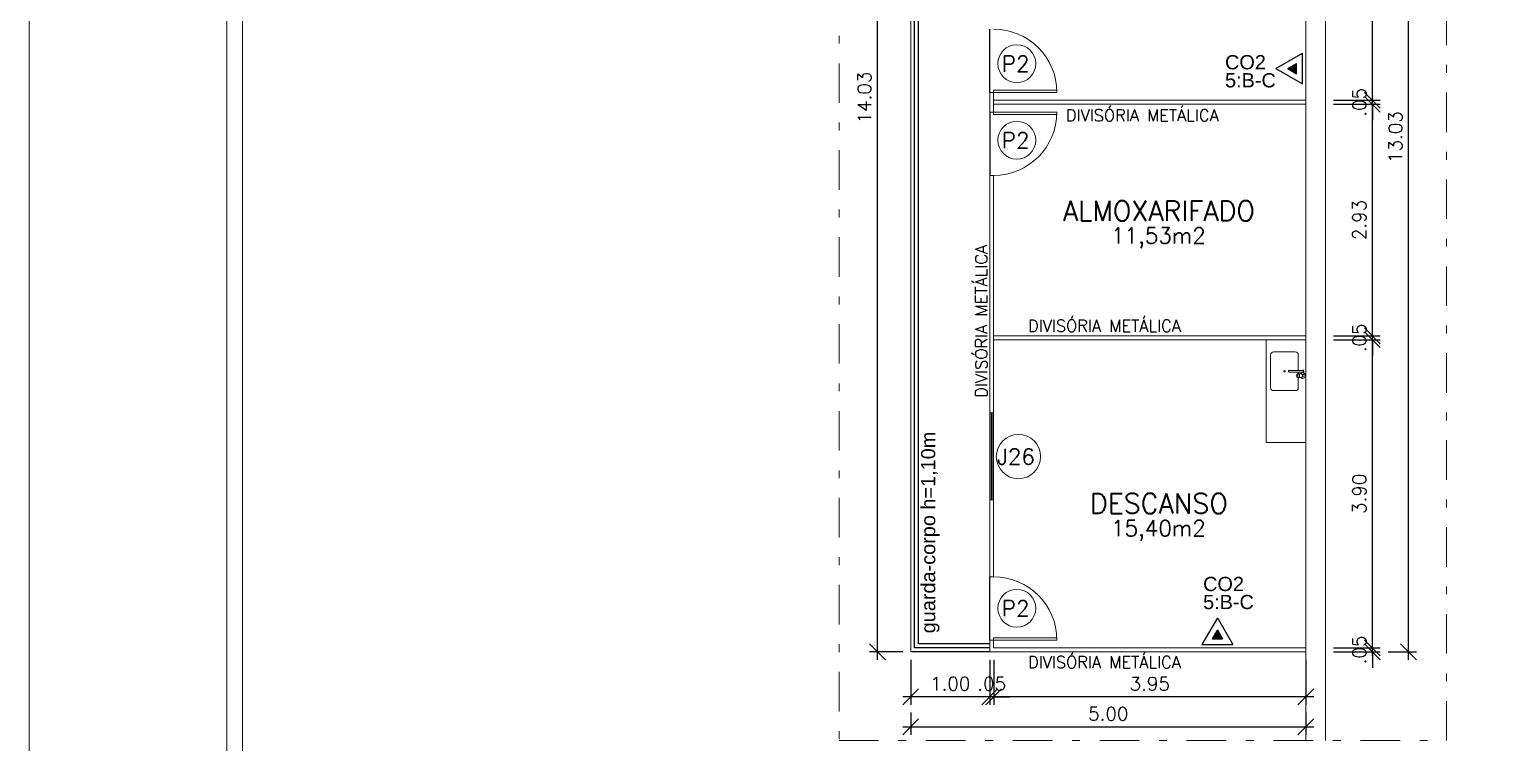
# Model space of a CAD drawing. Header units: millimetres. Extents: x 521 to 1055, y 261 to 520.
# Drawn here: x 791.15 to 809.61, y 325.93 to 334.96 of the extents above; entities that cross this region are included whole.
import ezdxf
from ezdxf.enums import TextEntityAlignment as Align

# ---------------------------------------------------------------- set-up
doc = ezdxf.new("R2010")
doc.units = ezdxf.units.MM
doc.linetypes.add('CONTINU', pattern=[0])
doc.linetypes.add('DASHDOTX2', pattern=[2, 1, -0.5, 0, -0.5])
doc.layers.add('0.1', color=8, linetype='Continuous', lineweight=13)
doc.layers.add('ppci', color=8, linetype='Continuous')
doc.styles.add('80X50', font='romans.shx')
doc.styles.add('ROMANS', font='romans')
doc.styles.get("Standard").update_dxf_attribs({"font": 'romans.shx'})
doc.styles.add('STYLE1', font='sanss___.ttf')
doc.dimstyles.new('Fares Eng - 50', dxfattribs={"dimscale": 2, "dimtxt": 0.085, "dimasz": 0.1, "dimexe": 0.05, "dimexo": 0.05, "dimgap": 0.04, "dimtad": 1, "dimzin": 4, "dimdsep": 46, "dimtxsty": 'ROMANS', "dimblk1": 'OBLIQUE', "dimblk2": 'OBLIQUE', "dimsah": 1, "dimcen": 0.05, "dimdle": 0.05, "dimclrd": 8, "dimclre": 8, "dimclrt": 8, "dimaunit": 1, "dimadec": 0, "dimazin": 0, "dimtfac": 1, "dimtix": 1, "dimtmove": 2, "dimatfit": 0, "dimldrblk": 'OPEN90', "dimfxl": 1, "dimtolj": 1, "dimtzin": 0, "dimarcsym": 0})

# ---------------------------------------------------------------- blocks, each defined once
blk = doc.blocks.new('PIA')
for p, q in [((0, 0.245), (0.044, 0.245)), ((0.01, 0.23), (0.01, 0.06)), ((0.01, 0.215), (0.031, 0.215)), ((0.03, 0.175), (0.01, 0.175))]:
    blk.add_line(p, q)
blk.add_lwpolyline([(-0.01, 0.23), (-0.01, 0.06)])
for points in [[(0.08, 0.173), (0.08, 0.21, 0.133256), (0.078, 0.217, 0.106756), (0.073, 0.223, 0.082828), (0.065, 0.227, 0.071352), (0.055, 0.228, 0.071352), (0.045, 0.227, 0.082828), (0.037, 0.223, 0.106756), (0.032, 0.217, 0.133256), (0.03, 0.21), (0.03, 0.173)], [(-0.01, 0.175), (-0.205, 0.175, 0.414214), (-0.245, 0.135), (-0.245, -0.135, 0.414214), (-0.205, -0.175), (0.205, -0.175, 0.414214), (0.245, -0.135), (0.245, 0.135, 0.414214), (0.205, 0.175), (0.08, 0.175)]]:
    blk.add_lwpolyline(points, format="xyb")
blk.add_lwpolyline([(0.03, 0.173, 0.133256), (0.032, 0.166, 0.106756), (0.037, 0.16, 0.082828), (0.045, 0.157, 0.071352), (0.055, 0.155, 0.071352), (0.065, 0.157, 0.082828), (0.073, 0.16, 0.106756), (0.078, 0.166, 0.133256), (0.08, 0.173, 0.133256), (0.078, 0.179, 0.106756), (0.073, 0.185, 0.082828), (0.065, 0.189, 0.071352), (0.055, 0.19, 0.071352), (0.045, 0.189, 0.082828), (0.037, 0.185, 0.106756), (0.032, 0.179, 0.133256)], format="xyb", close=True)
at = {"color": 8}
for points in [[(0.046, 0.245, 0.263265), (0.037, 0.23), (0.037, 0.223)], [(0.073, 0.223), (0.073, 0.23, 0.546464), (0.048, 0.246, 0.546464)]]:
    blk.add_lwpolyline(points, format="xyb", dxfattribs=at)
blk.add_lwpolyline([(0.062, 0.165, 0.133256), (0.062, 0.167, 0.106756), (0.06, 0.169, 0.082828), (0.058, 0.17, 0.071352), (0.055, 0.171, 0.071352), (0.052, 0.17, 0.082828), (0.05, 0.169, 0.106756), (0.048, 0.167, 0.133256), (0.047, 0.165, 0.133256), (0.048, 0.163, 0.106756), (0.05, 0.162, 0.082828), (0.052, 0.16, 0.071352), (0.055, 0.16, 0.071352), (0.058, 0.16, 0.082828), (0.06, 0.162, 0.106756), (0.062, 0.163, 0.133256)], format="xyb", close=True, dxfattribs=at)
blk.add_circle((0, 0), 0.01)
for centre, radius, start, end in [((0, 0.23), 0.015, 311.8103, 228.1897), ((0, 0.23), 0.01, 0.0002, 180.0002), ((0.044, 0.255), 0.01, 270, 294.62), ((0, 0.06), 0.01, 180.0001, 0.0001)]:
    blk.add_arc(centre, radius, start, end)
for centre, radius, start, end in [((0.055, 0.23), 0.035, 315.5847, 154.6231), ((0.055, 0.23), 0.035, 205.3769, 224.4153), ((0, 0.06), 0.0125, 143.1301, 36.8699)]:
    blk.add_arc(centre, radius, start, end, dxfattribs=at)
blk = doc.blocks.new('ÁREA')
for p in [(0.00005, 0.00376), (0, 0)]:
    blk.add_attdef('COMPARTIMENTO', text='', height=0.0025).set_placement(p, align=Align.CENTER)
at = {"color": 1}
for p in [(-0.00005, -0.00376), (-0.0001, -0.00752)]:
    blk.add_attdef('ÁREA', text='', height=0.002, dxfattribs=at).set_placement(p, align=Align.CENTER)
blk = doc.blocks.new('_OBLIQUE')
at = {"color": 0, "linetype": 'ByBlock'}
blk.add_line((-0.5, -0.5), (0.5, 0.5), dxfattribs=at)
blk = doc.blocks.new('*D3434')
at = {"layer": '0.1', "color": 8, "linetype": 'CONTINU', "lineweight": -2, "transparency": 16777216}
for p, q in [((803.359, 326.985), (803.359, 326.417)), ((807.309, 326.985), (807.309, 326.417)), ((807.409, 326.517), (803.259, 326.517))]:
    blk.add_line(p, q, dxfattribs=at)
at = {"layer": 'DEFPOINTS', "color": 0, "linetype": 'CONTINU', "lineweight": -2, "transparency": 16777216}
for p in [(803.359, 327.085), (807.309, 327.085), (803.359, 326.517)]:
    blk.add_point(p, dxfattribs=at)
at = {"layer": '0.1', "color": 8, "linetype": 'CONTINU', "lineweight": -2, "transparency": 16777216, "xscale": 0.2, "yscale": 0.2, "zscale": 0.2, "rotation": 180}
blk.add_blockref('_OBLIQUE', (803.359, 326.517), dxfattribs=at)
at = {"layer": '0.1', "color": 8, "linetype": 'CONTINU', "lineweight": -2, "transparency": 16777216, "xscale": 0.2, "yscale": 0.2, "zscale": 0.2}
blk.add_blockref('_OBLIQUE', (807.309, 326.517), dxfattribs=at)
at = {"layer": '0.1', "color": 8, "linetype": 'CONTINU', "lineweight": -2, "transparency": 16777216, "insert": (805.334, 326.682), "char_height": 0.17, "attachment_point": 5, "style": 'ROMANS'}
blk.add_mtext('\\A1;3.95', dxfattribs=at)
blk = doc.blocks.new('_Open90')
at = {"color": 0, "linetype": 'ByBlock', "lineweight": -2}
for p, q in [((0, 0), (-1, 0)), ((-0.5, 0.5), (0, 0)), ((0, 0), (-0.5, -0.5))]:
    blk.add_line(p, q, dxfattribs=at)
blk = doc.blocks.new('*D3435')
at = {"layer": '0.1', "color": 8, "linetype": 'CONTINU', "lineweight": -2, "transparency": 16777216}
for p, q in [((803.309, 326.985), (803.309, 326.417)), ((803.359, 326.985), (803.359, 326.417)), ((803.309, 326.517), (803.109, 326.517)), ((803.359, 326.517), (803.309, 326.517)), ((803.359, 326.517), (803.559, 326.517))]:
    blk.add_line(p, q, dxfattribs=at)
at = {"layer": 'DEFPOINTS', "color": 0, "linetype": 'CONTINU', "lineweight": -2, "transparency": 16777216}
for p in [(803.309, 327.085), (803.359, 327.085), (803.309, 326.517)]:
    blk.add_point(p, dxfattribs=at)
at = {"layer": '0.1', "color": 8, "linetype": 'CONTINU', "lineweight": -2, "transparency": 16777216, "xscale": 0.2, "yscale": 0.2, "zscale": 0.2}
blk.add_blockref('_OBLIQUE', (803.309, 326.517), dxfattribs=at)
at = {"layer": '0.1', "color": 8, "linetype": 'CONTINU', "lineweight": -2, "transparency": 16777216, "xscale": 0.2, "yscale": 0.2, "zscale": 0.2, "rotation": 180}
blk.add_blockref('_OBLIQUE', (803.359, 326.517), dxfattribs=at)
at = {"layer": '0.1', "color": 8, "linetype": 'CONTINU', "lineweight": -2, "transparency": 16777216, "insert": (803.334, 326.682), "char_height": 0.17, "attachment_point": 5, "style": 'ROMANS'}
blk.add_mtext('\\A1;.05', dxfattribs=at)
blk = doc.blocks.new('*D3436')
at = {"layer": '0.1', "color": 8, "linetype": 'CONTINU', "lineweight": -2, "transparency": 16777216}
for p, q in [((802.309, 326.985), (802.309, 326.417)), ((803.309, 326.985), (803.309, 326.417)), ((803.409, 326.517), (802.209, 326.517))]:
    blk.add_line(p, q, dxfattribs=at)
at = {"layer": 'DEFPOINTS', "color": 0, "linetype": 'CONTINU', "lineweight": -2, "transparency": 16777216}
for p in [(802.309, 327.085), (803.309, 327.085), (802.309, 326.517)]:
    blk.add_point(p, dxfattribs=at)
at = {"layer": '0.1', "color": 8, "linetype": 'CONTINU', "lineweight": -2, "transparency": 16777216, "xscale": 0.2, "yscale": 0.2, "zscale": 0.2, "rotation": 180}
blk.add_blockref('_OBLIQUE', (802.309, 326.517), dxfattribs=at)
at = {"layer": '0.1', "color": 8, "linetype": 'CONTINU', "lineweight": -2, "transparency": 16777216, "xscale": 0.2, "yscale": 0.2, "zscale": 0.2}
blk.add_blockref('_OBLIQUE', (803.309, 326.517), dxfattribs=at)
at = {"layer": '0.1', "color": 8, "linetype": 'CONTINU', "lineweight": -2, "transparency": 16777216, "insert": (802.809, 326.682), "char_height": 0.17, "attachment_point": 5, "style": 'ROMANS'}
blk.add_mtext('\\A1;1.00', dxfattribs=at)
blk = doc.blocks.new('*D3437')
at = {"layer": '0.1', "color": 8, "linetype": 'CONTINU', "lineweight": -2, "transparency": 16777216}
for p, q in [((802.309, 326.317), (802.309, 326.037)), ((807.309, 326.317), (807.309, 326.037)), ((802.209, 326.137), (807.409, 326.137))]:
    blk.add_line(p, q, dxfattribs=at)
at = {"layer": 'DEFPOINTS', "color": 0, "linetype": 'CONTINU', "lineweight": -2, "transparency": 16777216}
for p in [(802.309, 326.417), (807.309, 326.417), (807.309, 326.137)]:
    blk.add_point(p, dxfattribs=at)
at = {"layer": '0.1', "color": 8, "linetype": 'CONTINU', "lineweight": -2, "transparency": 16777216, "xscale": 0.2, "yscale": 0.2, "zscale": 0.2, "rotation": 180}
blk.add_blockref('_OBLIQUE', (802.309, 326.137), dxfattribs=at)
at = {"layer": '0.1', "color": 8, "linetype": 'CONTINU', "lineweight": -2, "transparency": 16777216, "xscale": 0.2, "yscale": 0.2, "zscale": 0.2}
blk.add_blockref('_OBLIQUE', (807.309, 326.137), dxfattribs=at)
at = {"layer": '0.1', "color": 8, "linetype": 'CONTINU', "lineweight": -2, "transparency": 16777216, "insert": (804.809, 326.302), "char_height": 0.17, "attachment_point": 5, "style": 'ROMANS'}
blk.add_mtext('\\A1;5.00', dxfattribs=at)
blk = doc.blocks.new('*D3438')
at = {"layer": '0.1', "color": 8, "linetype": 'CONTINU', "lineweight": -2, "transparency": 16777216}
for p, q in [((808.152, 327.135), (808.152, 327.335)), ((807.659, 327.135), (808.252, 327.135)), ((808.152, 327.085), (808.152, 327.135)), ((807.659, 327.085), (808.252, 327.085)), ((808.152, 327.085), (808.152, 326.885))]:
    blk.add_line(p, q, dxfattribs=at)
at = {"layer": 'DEFPOINTS', "color": 0, "linetype": 'CONTINU', "lineweight": -2, "transparency": 16777216}
for p in [(807.559, 327.135), (808.152, 327.135), (807.559, 327.085)]:
    blk.add_point(p, dxfattribs=at)
at = {"layer": '0.1', "color": 8, "linetype": 'CONTINU', "lineweight": -2, "transparency": 16777216, "xscale": 0.2, "yscale": 0.2, "zscale": 0.2}
for p, rotation in [((808.152, 327.135), 270), ((808.152, 327.085), 90)]:
    blk.add_blockref('_OBLIQUE', p, dxfattribs=dict(at, rotation=rotation))
at = {"layer": '0.1', "color": 8, "linetype": 'CONTINU', "lineweight": -2, "transparency": 16777216, "insert": (807.987, 327.11), "char_height": 0.17, "attachment_point": 5, "rotation": 90, "style": 'ROMANS'}
blk.add_mtext('\\A1;.05', dxfattribs=at)
blk = doc.blocks.new('*D3439')
at = {"layer": '0.1', "color": 8, "linetype": 'CONTINU', "lineweight": -2, "transparency": 16777216}
for p, q in [((807.659, 331.035), (808.252, 331.035)), ((808.152, 327.035), (808.152, 331.135)), ((807.659, 327.135), (808.252, 327.135))]:
    blk.add_line(p, q, dxfattribs=at)
at = {"layer": 'DEFPOINTS', "color": 0, "linetype": 'CONTINU', "lineweight": -2, "transparency": 16777216}
for p in [(807.559, 331.035), (808.152, 331.035), (807.559, 327.135)]:
    blk.add_point(p, dxfattribs=at)
at = {"layer": '0.1', "color": 8, "linetype": 'CONTINU', "lineweight": -2, "transparency": 16777216, "xscale": 0.2, "yscale": 0.2, "zscale": 0.2}
for p, rotation in [((808.152, 331.035), 90), ((808.152, 327.135), 270)]:
    blk.add_blockref('_OBLIQUE', p, dxfattribs=dict(at, rotation=rotation))
at = {"layer": '0.1', "color": 8, "linetype": 'CONTINU', "lineweight": -2, "transparency": 16777216, "insert": (807.987, 329.085), "char_height": 0.17, "attachment_point": 5, "rotation": 90, "style": 'ROMANS'}
blk.add_mtext('\\A1;3.90', dxfattribs=at)
blk = doc.blocks.new('*D3440')
at = {"layer": '0.1', "color": 8, "linetype": 'CONTINU', "lineweight": -2, "transparency": 16777216}
for p, q in [((808.152, 331.085), (808.152, 331.285)), ((807.659, 331.085), (808.252, 331.085)), ((807.659, 331.035), (808.252, 331.035)), ((808.152, 331.035), (808.152, 331.085)), ((808.152, 331.035), (808.152, 330.835))]:
    blk.add_line(p, q, dxfattribs=at)
at = {"layer": 'DEFPOINTS', "color": 0, "linetype": 'CONTINU', "lineweight": -2, "transparency": 16777216}
for p in [(807.559, 331.085), (807.559, 331.035), (808.152, 331.085)]:
    blk.add_point(p, dxfattribs=at)
at = {"layer": '0.1', "color": 8, "linetype": 'CONTINU', "lineweight": -2, "transparency": 16777216, "xscale": 0.2, "yscale": 0.2, "zscale": 0.2}
for p, rotation in [((808.152, 331.085), 270), ((808.152, 331.035), 90)]:
    blk.add_blockref('_OBLIQUE', p, dxfattribs=dict(at, rotation=rotation))
at = {"layer": '0.1', "color": 8, "linetype": 'CONTINU', "lineweight": -2, "transparency": 16777216, "insert": (807.987, 331.06), "char_height": 0.17, "attachment_point": 5, "rotation": 90, "style": 'ROMANS'}
blk.add_mtext('\\A1;.05', dxfattribs=at)
blk = doc.blocks.new('*D3441')
at = {"layer": '0.1', "color": 8, "linetype": 'CONTINU', "lineweight": -2, "transparency": 16777216}
for p, q in [((807.659, 334.015), (808.252, 334.015)), ((808.152, 330.985), (808.152, 334.115)), ((807.659, 331.085), (808.252, 331.085))]:
    blk.add_line(p, q, dxfattribs=at)
at = {"layer": 'DEFPOINTS', "color": 0, "linetype": 'CONTINU', "lineweight": -2, "transparency": 16777216}
for p in [(807.559, 334.015), (808.152, 334.015), (807.559, 331.085)]:
    blk.add_point(p, dxfattribs=at)
at = {"layer": '0.1', "color": 8, "linetype": 'CONTINU', "lineweight": -2, "transparency": 16777216, "xscale": 0.2, "yscale": 0.2, "zscale": 0.2}
for p, rotation in [((808.152, 334.015), 90), ((808.152, 331.085), 270)]:
    blk.add_blockref('_OBLIQUE', p, dxfattribs=dict(at, rotation=rotation))
at = {"layer": '0.1', "color": 8, "linetype": 'CONTINU', "lineweight": -2, "transparency": 16777216, "insert": (807.987, 332.55), "char_height": 0.17, "attachment_point": 5, "rotation": 90, "style": 'ROMANS'}
blk.add_mtext('\\A1;2.93', dxfattribs=at)
blk = doc.blocks.new('*D3442')
at = {"layer": '0.1', "color": 8, "linetype": 'CONTINU', "lineweight": -2, "transparency": 16777216}
for p, q in [((808.152, 334.065), (808.152, 334.265)), ((807.659, 334.065), (808.252, 334.065)), ((807.659, 334.015), (808.252, 334.015)), ((808.152, 334.015), (808.152, 334.065)), ((808.152, 334.015), (808.152, 333.815))]:
    blk.add_line(p, q, dxfattribs=at)
at = {"layer": 'DEFPOINTS', "color": 0, "linetype": 'CONTINU', "lineweight": -2, "transparency": 16777216}
for p in [(807.559, 334.065), (807.559, 334.015), (808.152, 334.065)]:
    blk.add_point(p, dxfattribs=at)
at = {"layer": '0.1', "color": 8, "linetype": 'CONTINU', "lineweight": -2, "transparency": 16777216, "xscale": 0.2, "yscale": 0.2, "zscale": 0.2}
for p, rotation in [((808.152, 334.065), 270), ((808.152, 334.015), 90)]:
    blk.add_blockref('_OBLIQUE', p, dxfattribs=dict(at, rotation=rotation))
at = {"layer": '0.1', "color": 8, "linetype": 'CONTINU', "lineweight": -2, "transparency": 16777216, "insert": (807.987, 334.04), "char_height": 0.17, "attachment_point": 5, "rotation": 90, "style": 'ROMANS'}
blk.add_mtext('\\A1;.05', dxfattribs=at)
blk = doc.blocks.new('*D3443')
at = {"layer": '0.1', "color": 8, "linetype": 'CONTINU', "lineweight": -2, "transparency": 16777216}
for p, q in [((807.659, 338.265), (808.252, 338.265)), ((808.152, 333.965), (808.152, 338.365)), ((807.659, 334.065), (808.252, 334.065))]:
    blk.add_line(p, q, dxfattribs=at)
at = {"layer": 'DEFPOINTS', "color": 0, "linetype": 'CONTINU', "lineweight": -2, "transparency": 16777216}
for p in [(807.559, 338.265), (808.152, 338.265), (807.559, 334.065)]:
    blk.add_point(p, dxfattribs=at)
at = {"layer": '0.1', "color": 8, "linetype": 'CONTINU', "lineweight": -2, "transparency": 16777216, "xscale": 0.2, "yscale": 0.2, "zscale": 0.2}
for p, rotation in [((808.152, 338.265), 90), ((808.152, 334.065), 270)]:
    blk.add_blockref('_OBLIQUE', p, dxfattribs=dict(at, rotation=rotation))
at = {"layer": '0.1', "color": 8, "linetype": 'CONTINU', "lineweight": -2, "transparency": 16777216, "insert": (807.987, 336.165), "char_height": 0.17, "attachment_point": 5, "rotation": 90, "style": 'ROMANS'}
blk.add_mtext('\\A1;4.20', dxfattribs=at)
blk = doc.blocks.new('*D3452')
at = {"layer": '0.1', "color": 8, "linetype": 'CONTINU', "lineweight": -2, "transparency": 16777216}
for p, q in [((808.352, 340.115), (808.709, 340.115)), ((808.609, 326.985), (808.609, 340.215)), ((808.352, 327.085), (808.709, 327.085))]:
    blk.add_line(p, q, dxfattribs=at)
at = {"layer": 'DEFPOINTS', "color": 0, "linetype": 'CONTINU', "lineweight": -2, "transparency": 16777216}
for p in [(808.252, 340.115), (808.609, 340.115), (808.252, 327.085)]:
    blk.add_point(p, dxfattribs=at)
at = {"layer": '0.1', "color": 8, "linetype": 'CONTINU', "lineweight": -2, "transparency": 16777216, "xscale": 0.2, "yscale": 0.2, "zscale": 0.2}
for p, rotation in [((808.609, 340.115), 90), ((808.609, 327.085), 270)]:
    blk.add_blockref('_OBLIQUE', p, dxfattribs=dict(at, rotation=rotation))
at = {"layer": '0.1', "color": 8, "linetype": 'CONTINU', "lineweight": -2, "transparency": 16777216, "insert": (808.444, 333.6), "char_height": 0.17, "attachment_point": 5, "rotation": 90, "style": 'ROMANS'}
blk.add_mtext('\\A1;13.03', dxfattribs=at)
blk = doc.blocks.new('*D3456')
at = {"layer": '0.1', "color": 8, "linetype": 'CONTINU', "lineweight": -2, "transparency": 16777216}
for p, q in [((801.888, 326.985), (801.888, 341.215)), ((802.209, 341.115), (801.788, 341.115)), ((802.209, 327.085), (801.788, 327.085))]:
    blk.add_line(p, q, dxfattribs=at)
at = {"layer": 'DEFPOINTS', "color": 0, "linetype": 'CONTINU', "lineweight": -2, "transparency": 16777216}
for p in [(801.888, 341.115), (802.309, 341.115), (802.309, 327.085)]:
    blk.add_point(p, dxfattribs=at)
at = {"layer": '0.1', "color": 8, "linetype": 'CONTINU', "lineweight": -2, "transparency": 16777216, "xscale": 0.2, "yscale": 0.2, "zscale": 0.2}
for p, rotation in [((801.888, 341.115), 90), ((801.888, 327.085), 270)]:
    blk.add_blockref('_OBLIQUE', p, dxfattribs=dict(at, rotation=rotation))
at = {"layer": '0.1', "color": 8, "linetype": 'CONTINU', "lineweight": -2, "transparency": 16777216, "insert": (801.723, 334.1), "char_height": 0.17, "attachment_point": 5, "rotation": 90, "style": 'ROMANS'}
blk.add_mtext('\\A1;14.03', dxfattribs=at)

msp = doc.modelspace()

# ---------------------------------------------------------------- hatches: boundary and pattern name
at = {"layer": 'ppci'}
for points in [[(807.08044, 334.46652), (807.19319, 334.40142), (807.19319, 334.53162)], [(806.19009, 327.36479), (806.125, 327.25204), (806.25519, 327.25204)]]:
    msp.add_hatch(color=10, dxfattribs=at).paths.add_polyline_path(points)

# ---------------------------------------------------------------- linework, layer by layer
at = {"layer": '0.1', "color": 7}
for p, q in [((807.30865, 325.96339), (807.30865, 342.23239)), ((807.55865, 325.96339), (807.55865, 342.23239))]:
    msp.add_line(p, q, dxfattribs=at)
at = {"layer": '0.1', "color": 8}
for p, q in [((802.30865, 327.08484), (802.30865, 341.11484)), ((803.30865, 333.91484), (803.30865, 334.16484)), ((803.35865, 334.16484), (803.30865, 334.16484)), ((803.35865, 333.91484), (803.35865, 334.16484)), ((807.30865, 334.06484), (803.35865, 334.06484)), ((807.30865, 334.01484), (803.35865, 334.01484)), ((803.35865, 333.91484), (803.30865, 333.91484)), ((803.30865, 330.11), (803.30865, 333.11484)), ((803.30865, 333.11484), (803.35865, 333.11484)), ((803.35865, 330.11), (803.35865, 333.11484)), ((807.30865, 331.08484), (803.35865, 331.08484)), ((807.30865, 331.03484), (803.35865, 331.03484)), ((806.80865, 329.73484), (806.80865, 331.03484)), ((803.35865, 330.11), (803.30865, 330.11)), ((807.30865, 329.73484), (806.80865, 329.73484)), ((803.30865, 328.03484), (803.30865, 329.01)), ((803.30865, 329.01), (803.35865, 329.01)), ((803.35865, 328.03484), (803.35865, 329.01)), ((803.35865, 328.03484), (803.30865, 328.03484)), ((803.30865, 327.08484), (803.30865, 327.23484)), ((803.30865, 327.23484), (803.35865, 327.23484)), ((803.35865, 327.13484), (803.35865, 327.23484)), ((807.30865, 327.13484), (803.35865, 327.13484)), ((807.30865, 327.08484), (803.30865, 327.08484))]:
    msp.add_line(p, q, dxfattribs=at)
at = {"layer": '0.1', "color": 8, "linetype": 'CONTINU', "lineweight": -2}
for p, q in [((803.30865, 334.16484), (803.30865, 334.96484)), ((803.30865, 333.91484), (803.30865, 333.11484)), ((803.30865, 330.11), (803.30865, 329.01)), ((803.33365, 329.01), (803.33365, 330.11)), ((803.35865, 329.01), (803.35865, 330.11)), ((803.30865, 327.23484), (803.30865, 328.03484)), ((803.30865, 327.08484), (802.30865, 327.08484))]:
    msp.add_line(p, q, dxfattribs=at)
at = {"layer": '0.1', "color": 8}
for points in [[(917.35668, 345.32093), (791.15229, 345.32093), (791.15229, 261.32093), (917.35668, 261.32093)], [(793.65229, 262.32093), (793.65229, 344.32093), (916.35668, 344.32093), (916.35668, 262.32093)], [(803.35865, 334.16484), (804.15865, 334.16484), (804.15865, 334.19484), (803.35865, 334.19484)], [(803.35865, 333.91484), (804.15865, 333.91484), (804.15865, 333.88484), (803.35865, 333.88484)], [(803.35865, 327.23484), (804.15865, 327.23484), (804.15865, 327.26484), (803.35865, 327.26484)]]:
    msp.add_lwpolyline(points, close=True, dxfattribs=at)
msp.add_lwpolyline([(900.53668, 343.12093, 0.41421356), (899.53668, 344.12093), (794.85229, 344.12093, 0.41421356), (793.85229, 343.12093), (793.85229, 269.52093, 0.41421356), (794.85229, 268.52093), (899.53668, 268.52093, 0.41421356), (900.53668, 269.52093)], format="xyb", close=True, dxfattribs=at)
at = {"layer": '0.1', "color": 8, "linetype": 'DASHDOTX2', "ltscale": 0.5}
msp.add_lwpolyline([(809.08816, 342.23239), (801.40146, 342.23239), (801.40146, 325.96339), (809.08816, 325.96339)], close=True, dxfattribs=at)
at = {"layer": '0.1', "color": 8}
for centre, radius in [((803.65184, 334.52863), 0.23964), ((803.65184, 333.55961), 0.23964), ((803.67211, 329.55617), 0.28038), ((803.65184, 327.63678), 0.23964)]:
    msp.add_circle(centre, radius, dxfattribs=at)
for centre, start, end in [((803.35865, 334.16484), 0, 90), ((803.35865, 333.91484), 270, 0), ((803.35865, 327.23484), 0, 90)]:
    msp.add_arc(centre, 0.8, start, end, dxfattribs=at)
at = {"layer": 'ppci', "color": 10}
for p, q in [((802.35865, 327.13484), (802.35865, 341.06484)), ((802.40865, 327.18484), (802.40865, 341.01484)), ((803.30865, 327.13484), (802.35865, 327.13484)), ((803.30865, 327.18484), (802.40865, 327.18484))]:
    msp.add_line(p, q, dxfattribs=at)
at = {"layer": 'ppci', "color": 10, "linetype": 'Continuous'}
for p, q in [((806.93044, 334.46652), (807.26819, 334.66152)), ((807.08044, 334.46652), (807.19319, 334.53162)), ((807.19319, 334.40142), (807.19319, 334.53162)), ((807.26819, 334.27152), (807.26819, 334.66152)), ((806.93044, 334.46652), (807.26819, 334.27152)), ((807.08044, 334.46652), (807.19319, 334.40142)), ((806.19009, 327.51479), (805.99509, 327.17704)), ((806.19009, 327.51479), (806.38509, 327.17704)), ((806.19009, 327.36479), (806.125, 327.25204)), ((806.19009, 327.36479), (806.25519, 327.25204)), ((805.99509, 327.17704), (806.38509, 327.17704)), ((806.125, 327.25204), (806.25519, 327.25204))]:
    msp.add_line(p, q, dxfattribs=at)

# ---------------------------------------------------------------- block references
at = {"layer": '0.1', "color": 8}
ref = msp.add_blockref('ÁREA', (805.45026, 332.5412), dxfattribs=dict(at, xscale=133.3333333333333, yscale=133.3333333333333, zscale=133.3333333333333))
ref.add_attrib('COMPARTIMENTO', 'ALMOXARIFADO', dxfattribs={"layer": '0', "color": 3, "height": 0.25}).set_placement((805.45026, 332.5412), align=Align.CENTER)
ref.add_attrib('ÁREA', '11,53m2', dxfattribs={"layer": '0', "color": 1, "height": 0.2}).set_placement((805.44363, 332.25324), align=Align.CENTER)
at = {"layer": '0.1', "color": 8, "linetype": 'CONTINU', "rotation": 270}
msp.add_blockref('PIA', (807.03951, 330.63558), dxfattribs=at)
at = {"layer": '0.1', "color": 8}
ref = msp.add_blockref('ÁREA', (805.45026, 328.83807), dxfattribs=dict(at, xscale=133.3333333333333, yscale=133.3333333333333, zscale=133.3333333333333))
ref.add_attrib('COMPARTIMENTO', 'DESCANSO', dxfattribs={"layer": '0', "color": 3, "height": 0.25}).set_placement((805.45026, 328.83807), align=Align.CENTER)
ref.add_attrib('ÁREA', '15,40m2', dxfattribs={"layer": '0', "color": 1, "height": 0.2}).set_placement((805.44363, 328.55011), align=Align.CENTER)

# ---------------------------------------------------------------- texts
for s, p in [('P2', (803.46123, 334.42712)), ('P2', (803.46123, 333.4581)), ('J26', (803.40132, 329.45466)), ('P2', (803.46123, 327.53527))]:
    msp.add_text(s, height=0.2, dxfattribs=at).set_placement(p)
at = {"layer": '0.1', "color": 8, "style": '80X50'}
for p in [(804.27193, 333.79969), (803.79317, 331.13624), (803.79317, 326.87952)]:
    msp.add_text('DIVISÓRIA METÁLICA', height=0.15, dxfattribs=at).set_placement(p)
msp.add_text('DIVISÓRIA METÁLICA', height=0.15, rotation=90, dxfattribs=at).set_placement((803.27812, 330.3019))
at = {"layer": 'ppci', "color": 10, "style": 'STYLE1'}
for s, p in [('CO2', (806.28697, 334.45678)), ('5:B-C', (806.28697, 334.22842)), ('CO2', (806.00951, 327.8545)), ('5:B-C', (806.00951, 327.62614))]:
    msp.add_text(s, height=0.18, dxfattribs=at).set_placement(p)
msp.add_text('guarda-corpo h=1,10m', height=0.18, rotation=90, dxfattribs=at).set_placement((802.6196, 327.32016))

# ---------------------------------------------------------------- dimensions: what is measured, and where the dimension line sits
at = {"layer": '0.1', "color": 8, "linetype": 'CONTINU', "lineweight": -2}
for base, p1, p2, picture, middle in [((801.88799, 341.11484), (802.30865, 327.08484), (802.30865, 341.11484), '*D3456', (801.72299, 334.09984)), ((808.60859, 340.11484), (808.25228, 327.08484), (808.25228, 340.11484), '*D3452', (808.44359, 333.59984)), ((808.15228, 338.26484), (807.55865, 334.06484), (807.55865, 338.26484), '*D3443', (807.98728, 336.16484)), ((808.15228, 334.06484), (807.55865, 334.01484), (807.55865, 334.06484), '*D3442', (807.98728, 334.03984)), ((808.15228, 334.01484), (807.55865, 331.08484), (807.55865, 334.01484), '*D3441', (807.98728, 332.54984)), ((808.15228, 331.08484), (807.55865, 331.03484), (807.55865, 331.08484), '*D3440', (807.98728, 331.05984)), ((808.15228, 331.03484), (807.55865, 327.13484), (807.55865, 331.03484), '*D3439', (807.98728, 329.08484)), ((808.15228, 327.13484), (807.55865, 327.08484), (807.55865, 327.13484), '*D3438', (807.98728, 327.10984))]:
    dim = msp.add_linear_dim(base=base, p1=p1, p2=p2, angle=90, dimstyle='Fares Eng - 50', dxfattribs=at)
    dim.commit()
    dim.dimension.update_dxf_attribs({"geometry": picture, "text_midpoint": middle})
for base, p1, p2, picture, middle in [((802.30865, 326.51746), (803.30865, 327.08484), (802.30865, 327.08484), '*D3436', (802.80865, 326.68246)), ((803.30865, 326.51746), (803.35865, 327.08484), (803.30865, 327.08484), '*D3435', (803.33365, 326.68246)), ((803.35865, 326.51746), (807.30865, 327.08484), (803.35865, 327.08484), '*D3434', (805.33365, 326.68246)), ((807.30865, 326.13718), (802.30865, 326.41746), (807.30865, 326.41746), '*D3437', (804.80865, 326.30218))]:
    dim = msp.add_linear_dim(base=base, p1=p1, p2=p2, dimstyle='Fares Eng - 50', dxfattribs=at)
    dim.commit()
    dim.dimension.update_dxf_attribs({"geometry": picture, "text_midpoint": middle})

doc.saveas('drawing.dxf')
